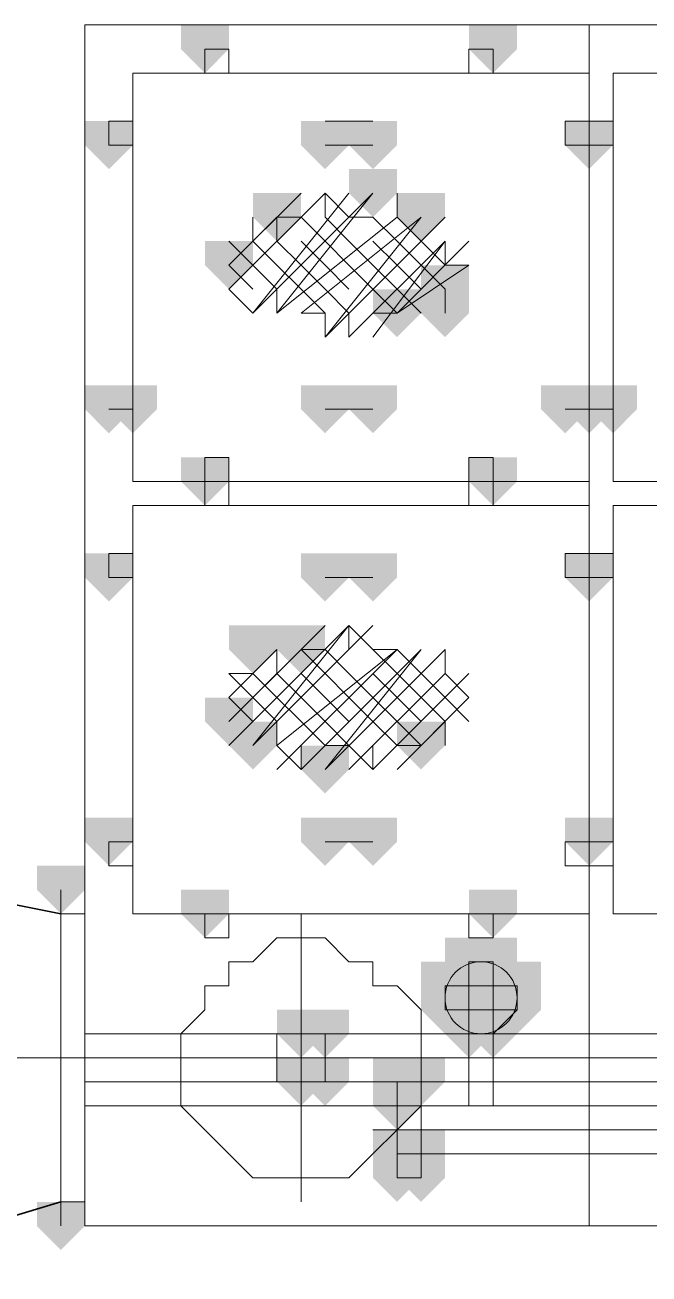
# Model space of a CAD drawing. Header units: millimetres. Extents: x 2315 to 4619, y 1334 to 1897.
# Drawn here: x 3732.036 to 3733.624, y 1516.836 to 1520.012 of the extents above; entities that cross this region are included whole.
import ezdxf

# ---------------------------------------------------------------- set-up
doc = ezdxf.new("R2010")
doc.units = ezdxf.units.MM
for name, color, linetype in [('PDF_3中心线层', 1, 'Continuous'), ('PDF_4虚线层', 2, 'Continuous'), ('PDF_5剖面线层', 2, 'Continuous'), ('PDF_剖面线层', 4, 'Continuous'), ('PDF_粗实线层', 7, 'Continuous'), ('PDF_细实线层', 7, 'Continuous')]:
    doc.layers.add(name, color=color, linetype=linetype)

msp = doc.modelspace()

# ---------------------------------------------------------------- hatches: boundary and pattern name
at = {"layer": 'PDF_3中心线层', "transparency": 33554559}
for points in [[(3733.2267, 1520.0125), (3733.1656, 1520.0125), (3733.1656, 1519.9514), (3733.2267, 1519.8903), (3733.2878, 1519.9514), (3733.2878, 1520.0125)], [(3733.2267, 1520.0125), (3733.1656, 1520.0125), (3733.1656, 1519.9514), (3733.2267, 1519.8903), (3733.2878, 1519.9514), (3733.2878, 1520.0125)], [(3733.4711, 1519.7682), (3733.41, 1519.7682), (3733.41, 1519.7071), (3733.4711, 1519.646), (3733.5321, 1519.7071), (3733.5321, 1519.7682)], [(3733.4711, 1519.7682), (3733.41, 1519.7682), (3733.41, 1519.7071), (3733.4711, 1519.646), (3733.5321, 1519.7071), (3733.5321, 1519.7682)], [(3732.2494, 1519.0963), (3732.1884, 1519.0963), (3732.1884, 1519.0352), (3732.2494, 1518.9741), (3732.3105, 1519.0352), (3732.3105, 1519.0963)], [(3732.2494, 1519.0963), (3732.1884, 1519.0963), (3732.1884, 1519.0352), (3732.2494, 1518.9741), (3732.3105, 1519.0352), (3732.3105, 1519.0963)], [(3733.4711, 1519.0963), (3733.41, 1519.0963), (3733.41, 1519.0352), (3733.4711, 1518.9741), (3733.5321, 1519.0352), (3733.5321, 1519.0963)], [(3733.4711, 1519.0963), (3733.41, 1519.0963), (3733.41, 1519.0352), (3733.4711, 1518.9741), (3733.5321, 1519.0352), (3733.5321, 1519.0963)], [(3733.4711, 1519.0963), (3733.41, 1519.0963), (3733.41, 1519.0352), (3733.4711, 1518.9741), (3733.5321, 1519.0352), (3733.5321, 1519.0963)], [(3733.4711, 1519.0963), (3733.41, 1519.0963), (3733.41, 1519.0352), (3733.4711, 1518.9741), (3733.5321, 1519.0352), (3733.5321, 1519.0963)], [(3733.2267, 1518.913), (3733.1656, 1518.913), (3733.1656, 1518.8519), (3733.2267, 1518.7909), (3733.2878, 1518.8519), (3733.2878, 1518.913)], [(3733.2267, 1518.913), (3733.1656, 1518.913), (3733.1656, 1518.8519), (3733.2267, 1518.7909), (3733.2878, 1518.8519), (3733.2878, 1518.913)], [(3732.2494, 1518.6687), (3732.1884, 1518.6687), (3732.1884, 1518.6076), (3732.2494, 1518.5465), (3732.3105, 1518.6076), (3732.3105, 1518.6687)], [(3732.2494, 1518.6687), (3732.1884, 1518.6687), (3732.1884, 1518.6076), (3732.2494, 1518.5465), (3732.3105, 1518.6076), (3732.3105, 1518.6687)], [(3732.2494, 1518.6687), (3732.1884, 1518.6687), (3732.1884, 1518.6076), (3732.2494, 1518.5465), (3732.3105, 1518.6076), (3732.3105, 1518.6687)], [(3732.2494, 1518.6687), (3732.1884, 1518.6687), (3732.1884, 1518.6076), (3732.2494, 1518.5465), (3732.3105, 1518.6076), (3732.3105, 1518.6687)], [(3733.4711, 1518.6687), (3733.41, 1518.6687), (3733.41, 1518.6076), (3733.4711, 1518.5465), (3733.5321, 1518.6076), (3733.5321, 1518.6687)], [(3733.4711, 1518.6687), (3733.41, 1518.6687), (3733.41, 1518.6076), (3733.4711, 1518.5465), (3733.5321, 1518.6076), (3733.5321, 1518.6687)], [(3733.4711, 1518.6687), (3733.41, 1518.6687), (3733.41, 1518.6076), (3733.4711, 1518.5465), (3733.5321, 1518.6076), (3733.5321, 1518.6687)], [(3733.4711, 1518.6687), (3733.41, 1518.6687), (3733.41, 1518.6076), (3733.4711, 1518.5465), (3733.5321, 1518.6076), (3733.5321, 1518.6687)], [(3733.4711, 1517.9968), (3733.41, 1517.9968), (3733.41, 1517.9357), (3733.4711, 1517.8746), (3733.5321, 1517.9357), (3733.5321, 1517.9968)], [(3733.4711, 1517.9968), (3733.41, 1517.9968), (3733.41, 1517.9357), (3733.4711, 1517.8746), (3733.5321, 1517.9357), (3733.5321, 1517.9968)], [(3733.2267, 1517.8136), (3733.1656, 1517.8136), (3733.1656, 1517.7525), (3733.2267, 1517.6914), (3733.2878, 1517.7525), (3733.2878, 1517.8136)], [(3733.2267, 1517.8136), (3733.1656, 1517.8136), (3733.1656, 1517.7525), (3733.2267, 1517.6914), (3733.2878, 1517.7525), (3733.2878, 1517.8136)]]:
    msp.add_hatch(color=256, dxfattribs=at).paths.add_polyline_path(points)
at = {"layer": 'PDF_4虚线层', "transparency": 33554559}
msp.add_hatch(color=256, dxfattribs=at).paths.add_polyline_path([(3733.2267, 1517.5692), (3733.1656, 1517.5692), (3733.1656, 1517.5082), (3733.2267, 1517.4471), (3733.2878, 1517.5082), (3733.2878, 1517.5692)])
at = {"layer": 'PDF_5剖面线层', "transparency": 33554559}
for points in [[(3732.9213, 1519.646), (3732.8602, 1519.646), (3732.8602, 1519.5849), (3732.9213, 1519.5238), (3732.9824, 1519.5849), (3732.9824, 1519.646)], [(3732.677, 1519.5849), (3732.6159, 1519.5849), (3732.6159, 1519.5238), (3732.677, 1519.4628), (3732.7381, 1519.5238), (3732.7381, 1519.5849)], [(3733.0435, 1519.5849), (3732.9824, 1519.5849), (3732.9824, 1519.5238), (3733.0435, 1519.4628), (3733.1046, 1519.5238), (3733.1046, 1519.5849)], [(3732.5548, 1519.4628), (3732.4938, 1519.4628), (3732.4938, 1519.4017), (3732.5548, 1519.3406), (3732.6159, 1519.4017), (3732.6159, 1519.4628)], [(3733.1046, 1519.4017), (3733.0435, 1519.4017), (3733.0435, 1519.3406), (3733.1046, 1519.2795), (3733.1656, 1519.3406), (3733.1656, 1519.4017)], [(3732.9824, 1519.3406), (3732.9213, 1519.3406), (3732.9213, 1519.2795), (3732.9824, 1519.2184), (3733.0435, 1519.2795), (3733.0435, 1519.3406)], [(3733.1046, 1519.3406), (3733.0435, 1519.3406), (3733.0435, 1519.2795), (3733.1046, 1519.2184), (3733.1656, 1519.2795), (3733.1656, 1519.3406)], [(3732.6159, 1518.4855), (3732.5548, 1518.4855), (3732.5548, 1518.4244), (3732.6159, 1518.3633), (3732.677, 1518.4244), (3732.677, 1518.4855)], [(3732.7381, 1518.4855), (3732.677, 1518.4855), (3732.677, 1518.4244), (3732.7381, 1518.3633), (3732.7992, 1518.4244), (3732.7992, 1518.4855)], [(3732.5548, 1518.3022), (3732.4938, 1518.3022), (3732.4938, 1518.2411), (3732.5548, 1518.1801), (3732.6159, 1518.2411), (3732.6159, 1518.3022)], [(3732.6159, 1518.2411), (3732.5548, 1518.2411), (3732.5548, 1518.1801), (3732.6159, 1518.119), (3732.677, 1518.1801), (3732.677, 1518.2411)], [(3733.0435, 1518.2411), (3732.9824, 1518.2411), (3732.9824, 1518.1801), (3733.0435, 1518.119), (3733.1046, 1518.1801), (3733.1046, 1518.2411)], [(3732.7992, 1518.1801), (3732.7381, 1518.1801), (3732.7381, 1518.119), (3732.7992, 1518.0579), (3732.8602, 1518.119), (3732.8602, 1518.1801)]]:
    msp.add_hatch(color=256, dxfattribs=at).paths.add_polyline_path(points)
at = {"layer": 'PDF_剖面线层', "transparency": 33554559}
for points in [[(3733.0435, 1517.386), (3732.9824, 1517.386), (3732.9824, 1517.3249), (3733.0435, 1517.2638), (3733.1046, 1517.3249), (3733.1046, 1517.386)], [(3733.0435, 1517.386), (3732.9824, 1517.386), (3732.9824, 1517.3249), (3733.0435, 1517.2638), (3733.1046, 1517.3249), (3733.1046, 1517.386)], [(3733.0435, 1517.2028), (3732.9824, 1517.2028), (3732.9824, 1517.1417), (3733.0435, 1517.0806), (3733.1046, 1517.1417), (3733.1046, 1517.2028)], [(3733.0435, 1517.1417), (3732.9824, 1517.1417), (3732.9824, 1517.0806), (3733.0435, 1517.0195), (3733.1046, 1517.0806), (3733.1046, 1517.1417)]]:
    msp.add_hatch(color=256, dxfattribs=at).paths.add_polyline_path(points)
at = {"layer": 'PDF_细实线层', "transparency": 33554559}
for points in [[(3732.4938, 1520.0125), (3732.4327, 1520.0125), (3732.4327, 1519.9514), (3732.4938, 1519.8903), (3732.5548, 1519.9514), (3732.5548, 1520.0125)], [(3733.2267, 1520.0125), (3733.1656, 1520.0125), (3733.1656, 1519.9514), (3733.2267, 1519.8903), (3733.2878, 1519.9514), (3733.2878, 1520.0125)], [(3732.2494, 1519.7682), (3732.1884, 1519.7682), (3732.1884, 1519.7071), (3732.2494, 1519.646), (3732.3105, 1519.7071), (3732.3105, 1519.7682)], [(3732.7992, 1519.7682), (3732.7381, 1519.7682), (3732.7381, 1519.7071), (3732.7992, 1519.646), (3732.8602, 1519.7071), (3732.8602, 1519.7682)], [(3732.9213, 1519.7682), (3732.8602, 1519.7682), (3732.8602, 1519.7071), (3732.9213, 1519.646), (3732.9824, 1519.7071), (3732.9824, 1519.7682)], [(3733.4711, 1519.7682), (3733.41, 1519.7682), (3733.41, 1519.7071), (3733.4711, 1519.646), (3733.5321, 1519.7071), (3733.5321, 1519.7682)], [(3732.2494, 1519.0963), (3732.1884, 1519.0963), (3732.1884, 1519.0352), (3732.2494, 1518.9741), (3732.3105, 1519.0352), (3732.3105, 1519.0963)], [(3732.2494, 1519.0963), (3732.1884, 1519.0963), (3732.1884, 1519.0352), (3732.2494, 1518.9741), (3732.3105, 1519.0352), (3732.3105, 1519.0963)], [(3732.3105, 1519.0963), (3732.2494, 1519.0963), (3732.2494, 1519.0352), (3732.3105, 1518.9741), (3732.3716, 1519.0352), (3732.3716, 1519.0963)], [(3732.7992, 1519.0963), (3732.7381, 1519.0963), (3732.7381, 1519.0352), (3732.7992, 1518.9741), (3732.8602, 1519.0352), (3732.8602, 1519.0963)], [(3732.9213, 1519.0963), (3732.8602, 1519.0963), (3732.8602, 1519.0352), (3732.9213, 1518.9741), (3732.9824, 1519.0352), (3732.9824, 1519.0963)], [(3733.41, 1519.0963), (3733.3489, 1519.0963), (3733.3489, 1519.0352), (3733.41, 1518.9741), (3733.4711, 1519.0352), (3733.4711, 1519.0963)], [(3733.41, 1519.0963), (3733.3489, 1519.0963), (3733.3489, 1519.0352), (3733.41, 1518.9741), (3733.4711, 1519.0352), (3733.4711, 1519.0963)], [(3733.4711, 1519.0963), (3733.41, 1519.0963), (3733.41, 1519.0352), (3733.4711, 1518.9741), (3733.5321, 1519.0352), (3733.5321, 1519.0963)], [(3733.5321, 1519.0963), (3733.4711, 1519.0963), (3733.4711, 1519.0352), (3733.5321, 1518.9741), (3733.5932, 1519.0352), (3733.5932, 1519.0963)], [(3733.5321, 1519.0963), (3733.4711, 1519.0963), (3733.4711, 1519.0352), (3733.5321, 1518.9741), (3733.5932, 1519.0352), (3733.5932, 1519.0963)], [(3732.4938, 1518.913), (3732.4327, 1518.913), (3732.4327, 1518.8519), (3732.4938, 1518.7909), (3732.5548, 1518.8519), (3732.5548, 1518.913)], [(3733.2267, 1518.913), (3733.1656, 1518.913), (3733.1656, 1518.8519), (3733.2267, 1518.7909), (3733.2878, 1518.8519), (3733.2878, 1518.913)], [(3732.2494, 1518.6687), (3732.1884, 1518.6687), (3732.1884, 1518.6076), (3732.2494, 1518.5465), (3732.3105, 1518.6076), (3732.3105, 1518.6687)], [(3732.2494, 1518.6687), (3732.1884, 1518.6687), (3732.1884, 1518.6076), (3732.2494, 1518.5465), (3732.3105, 1518.6076), (3732.3105, 1518.6687)], [(3732.7992, 1518.6687), (3732.7381, 1518.6687), (3732.7381, 1518.6076), (3732.7992, 1518.5465), (3732.8602, 1518.6076), (3732.8602, 1518.6687)], [(3732.9213, 1518.6687), (3732.8602, 1518.6687), (3732.8602, 1518.6076), (3732.9213, 1518.5465), (3732.9824, 1518.6076), (3732.9824, 1518.6687)], [(3733.4711, 1518.6687), (3733.41, 1518.6687), (3733.41, 1518.6076), (3733.4711, 1518.5465), (3733.5321, 1518.6076), (3733.5321, 1518.6687)], [(3732.2494, 1517.9968), (3732.1884, 1517.9968), (3732.1884, 1517.9357), (3732.2494, 1517.8746), (3732.3105, 1517.9357), (3732.3105, 1517.9968)], [(3732.7992, 1517.9968), (3732.7381, 1517.9968), (3732.7381, 1517.9357), (3732.7992, 1517.8746), (3732.8602, 1517.9357), (3732.8602, 1517.9968)], [(3732.9213, 1517.9968), (3732.8602, 1517.9968), (3732.8602, 1517.9357), (3732.9213, 1517.8746), (3732.9824, 1517.9357), (3732.9824, 1517.9968)], [(3733.4711, 1517.9968), (3733.41, 1517.9968), (3733.41, 1517.9357), (3733.4711, 1517.8746), (3733.5321, 1517.9357), (3733.5321, 1517.9968)], [(3732.1273, 1517.8746), (3732.0662, 1517.8746), (3732.0662, 1517.8136), (3732.1273, 1517.7525), (3732.1884, 1517.8136), (3732.1884, 1517.8746)], [(3732.1273, 1517.8746), (3732.0662, 1517.8746), (3732.0662, 1517.8136), (3732.1273, 1517.7525), (3732.1884, 1517.8136), (3732.1884, 1517.8746)], [(3732.4938, 1517.8136), (3732.4327, 1517.8136), (3732.4327, 1517.7525), (3732.4938, 1517.6914), (3732.5548, 1517.7525), (3732.5548, 1517.8136)], [(3733.2267, 1517.8136), (3733.1656, 1517.8136), (3733.1656, 1517.7525), (3733.2267, 1517.6914), (3733.2878, 1517.7525), (3733.2878, 1517.8136)], [(3733.1656, 1517.6914), (3733.1046, 1517.6914), (3733.1046, 1517.6303), (3733.1656, 1517.5692), (3733.2267, 1517.6303), (3733.2267, 1517.6914)], [(3733.2267, 1517.6914), (3733.1656, 1517.6914), (3733.1656, 1517.6303), (3733.2267, 1517.5692), (3733.2878, 1517.6303), (3733.2878, 1517.6914)], [(3733.2267, 1517.6914), (3733.1656, 1517.6914), (3733.1656, 1517.6303), (3733.2267, 1517.5692), (3733.2878, 1517.6303), (3733.2878, 1517.6914)], [(3733.2267, 1517.6914), (3733.1656, 1517.6914), (3733.1656, 1517.6303), (3733.2267, 1517.5692), (3733.2878, 1517.6303), (3733.2878, 1517.6914)], [(3733.2267, 1517.6914), (3733.1656, 1517.6914), (3733.1656, 1517.6303), (3733.2267, 1517.5692), (3733.2878, 1517.6303), (3733.2878, 1517.6914)], [(3733.1046, 1517.6303), (3733.0435, 1517.6303), (3733.0435, 1517.5692), (3733.1046, 1517.5082), (3733.1656, 1517.5692), (3733.1656, 1517.6303)], [(3733.1046, 1517.6303), (3733.0435, 1517.6303), (3733.0435, 1517.5692), (3733.1046, 1517.5082), (3733.1656, 1517.5692), (3733.1656, 1517.6303)], [(3733.1046, 1517.6303), (3733.0435, 1517.6303), (3733.0435, 1517.5692), (3733.1046, 1517.5082), (3733.1656, 1517.5692), (3733.1656, 1517.6303)], [(3733.1046, 1517.6303), (3733.0435, 1517.6303), (3733.0435, 1517.5692), (3733.1046, 1517.5082), (3733.1656, 1517.5692), (3733.1656, 1517.6303)], [(3733.1656, 1517.6303), (3733.1046, 1517.6303), (3733.1046, 1517.5692), (3733.1656, 1517.5082), (3733.2267, 1517.5692), (3733.2267, 1517.6303)], [(3733.2878, 1517.6303), (3733.2267, 1517.6303), (3733.2267, 1517.5692), (3733.2878, 1517.5082), (3733.3489, 1517.5692), (3733.3489, 1517.6303)], [(3733.2878, 1517.6303), (3733.2267, 1517.6303), (3733.2267, 1517.5692), (3733.2878, 1517.5082), (3733.3489, 1517.5692), (3733.3489, 1517.6303)], [(3733.2878, 1517.6303), (3733.2267, 1517.6303), (3733.2267, 1517.5692), (3733.2878, 1517.5082), (3733.3489, 1517.5692), (3733.3489, 1517.6303)], [(3733.2878, 1517.6303), (3733.2267, 1517.6303), (3733.2267, 1517.5692), (3733.2878, 1517.5082), (3733.3489, 1517.5692), (3733.3489, 1517.6303)], [(3733.2878, 1517.6303), (3733.2267, 1517.6303), (3733.2267, 1517.5692), (3733.2878, 1517.5082), (3733.3489, 1517.5692), (3733.3489, 1517.6303)], [(3733.2878, 1517.6303), (3733.2267, 1517.6303), (3733.2267, 1517.5692), (3733.2878, 1517.5082), (3733.3489, 1517.5692), (3733.3489, 1517.6303)], [(3733.2878, 1517.6303), (3733.2267, 1517.6303), (3733.2267, 1517.5692), (3733.2878, 1517.5082), (3733.3489, 1517.5692), (3733.3489, 1517.6303)], [(3733.1046, 1517.5692), (3733.0435, 1517.5692), (3733.0435, 1517.5082), (3733.1046, 1517.4471), (3733.1656, 1517.5082), (3733.1656, 1517.5692)], [(3733.1046, 1517.5692), (3733.0435, 1517.5692), (3733.0435, 1517.5082), (3733.1046, 1517.4471), (3733.1656, 1517.5082), (3733.1656, 1517.5692)], [(3733.1046, 1517.5692), (3733.0435, 1517.5692), (3733.0435, 1517.5082), (3733.1046, 1517.4471), (3733.1656, 1517.5082), (3733.1656, 1517.5692)], [(3733.1046, 1517.5692), (3733.0435, 1517.5692), (3733.0435, 1517.5082), (3733.1046, 1517.4471), (3733.1656, 1517.5082), (3733.1656, 1517.5692)], [(3733.1656, 1517.5692), (3733.1046, 1517.5692), (3733.1046, 1517.5082), (3733.1656, 1517.4471), (3733.2267, 1517.5082), (3733.2267, 1517.5692)], [(3733.1656, 1517.5692), (3733.1046, 1517.5692), (3733.1046, 1517.5082), (3733.1656, 1517.4471), (3733.2267, 1517.5082), (3733.2267, 1517.5692)], [(3733.1656, 1517.5692), (3733.1046, 1517.5692), (3733.1046, 1517.5082), (3733.1656, 1517.4471), (3733.2267, 1517.5082), (3733.2267, 1517.5692)], [(3733.2267, 1517.5692), (3733.1656, 1517.5692), (3733.1656, 1517.5082), (3733.2267, 1517.4471), (3733.2878, 1517.5082), (3733.2878, 1517.5692)], [(3733.2267, 1517.5692), (3733.1656, 1517.5692), (3733.1656, 1517.5082), (3733.2267, 1517.4471), (3733.2878, 1517.5082), (3733.2878, 1517.5692)], [(3733.2267, 1517.5692), (3733.1656, 1517.5692), (3733.1656, 1517.5082), (3733.2267, 1517.4471), (3733.2878, 1517.5082), (3733.2878, 1517.5692)], [(3733.2267, 1517.5692), (3733.1656, 1517.5692), (3733.1656, 1517.5082), (3733.2267, 1517.4471), (3733.2878, 1517.5082), (3733.2878, 1517.5692)], [(3733.2267, 1517.5692), (3733.1656, 1517.5692), (3733.1656, 1517.5082), (3733.2267, 1517.4471), (3733.2878, 1517.5082), (3733.2878, 1517.5692)], [(3733.2267, 1517.5692), (3733.1656, 1517.5692), (3733.1656, 1517.5082), (3733.2267, 1517.4471), (3733.2878, 1517.5082), (3733.2878, 1517.5692)], [(3733.2878, 1517.5692), (3733.2267, 1517.5692), (3733.2267, 1517.5082), (3733.2878, 1517.4471), (3733.3489, 1517.5082), (3733.3489, 1517.5692)], [(3733.2878, 1517.5692), (3733.2267, 1517.5692), (3733.2267, 1517.5082), (3733.2878, 1517.4471), (3733.3489, 1517.5082), (3733.3489, 1517.5692)], [(3733.2878, 1517.5692), (3733.2267, 1517.5692), (3733.2267, 1517.5082), (3733.2878, 1517.4471), (3733.3489, 1517.5082), (3733.3489, 1517.5692)], [(3733.2878, 1517.5692), (3733.2267, 1517.5692), (3733.2267, 1517.5082), (3733.2878, 1517.4471), (3733.3489, 1517.5082), (3733.3489, 1517.5692)], [(3733.2878, 1517.5692), (3733.2267, 1517.5692), (3733.2267, 1517.5082), (3733.2878, 1517.4471), (3733.3489, 1517.5082), (3733.3489, 1517.5692)], [(3733.2878, 1517.5692), (3733.2267, 1517.5692), (3733.2267, 1517.5082), (3733.2878, 1517.4471), (3733.3489, 1517.5082), (3733.3489, 1517.5692)], [(3733.2878, 1517.5692), (3733.2267, 1517.5692), (3733.2267, 1517.5082), (3733.2878, 1517.4471), (3733.3489, 1517.5082), (3733.3489, 1517.5692)], [(3732.7381, 1517.5082), (3732.677, 1517.5082), (3732.677, 1517.4471), (3732.7381, 1517.386), (3732.7992, 1517.4471), (3732.7992, 1517.5082)], [(3732.7992, 1517.5082), (3732.7381, 1517.5082), (3732.7381, 1517.4471), (3732.7992, 1517.386), (3732.8602, 1517.4471), (3732.8602, 1517.5082)], [(3733.1656, 1517.5082), (3733.1046, 1517.5082), (3733.1046, 1517.4471), (3733.1656, 1517.386), (3733.2267, 1517.4471), (3733.2267, 1517.5082)], [(3733.1656, 1517.5082), (3733.1046, 1517.5082), (3733.1046, 1517.4471), (3733.1656, 1517.386), (3733.2267, 1517.4471), (3733.2267, 1517.5082)], [(3733.2267, 1517.5082), (3733.1656, 1517.5082), (3733.1656, 1517.4471), (3733.2267, 1517.386), (3733.2878, 1517.4471), (3733.2878, 1517.5082)], [(3733.2267, 1517.5082), (3733.1656, 1517.5082), (3733.1656, 1517.4471), (3733.2267, 1517.386), (3733.2878, 1517.4471), (3733.2878, 1517.5082)], [(3733.2267, 1517.5082), (3733.1656, 1517.5082), (3733.1656, 1517.4471), (3733.2267, 1517.386), (3733.2878, 1517.4471), (3733.2878, 1517.5082)], [(3733.2267, 1517.5082), (3733.1656, 1517.5082), (3733.1656, 1517.4471), (3733.2267, 1517.386), (3733.2878, 1517.4471), (3733.2878, 1517.5082)], [(3733.2267, 1517.5082), (3733.1656, 1517.5082), (3733.1656, 1517.4471), (3733.2267, 1517.386), (3733.2878, 1517.4471), (3733.2878, 1517.5082)], [(3732.7381, 1517.386), (3732.677, 1517.386), (3732.677, 1517.3249), (3732.7381, 1517.2638), (3732.7992, 1517.3249), (3732.7992, 1517.386)], [(3732.7992, 1517.386), (3732.7381, 1517.386), (3732.7381, 1517.3249), (3732.7992, 1517.2638), (3732.8602, 1517.3249), (3732.8602, 1517.386)], [(3732.9824, 1517.386), (3732.9213, 1517.386), (3732.9213, 1517.3249), (3732.9824, 1517.2638), (3733.0435, 1517.3249), (3733.0435, 1517.386)], [(3732.9824, 1517.386), (3732.9213, 1517.386), (3732.9213, 1517.3249), (3732.9824, 1517.2638), (3733.0435, 1517.3249), (3733.0435, 1517.386)], [(3732.9824, 1517.386), (3732.9213, 1517.386), (3732.9213, 1517.3249), (3732.9824, 1517.2638), (3733.0435, 1517.3249), (3733.0435, 1517.386)], [(3732.9824, 1517.386), (3732.9213, 1517.386), (3732.9213, 1517.3249), (3732.9824, 1517.2638), (3733.0435, 1517.3249), (3733.0435, 1517.386)], [(3732.9824, 1517.386), (3732.9213, 1517.386), (3732.9213, 1517.3249), (3732.9824, 1517.2638), (3733.0435, 1517.3249), (3733.0435, 1517.386)], [(3732.9824, 1517.386), (3732.9213, 1517.386), (3732.9213, 1517.3249), (3732.9824, 1517.2638), (3733.0435, 1517.3249), (3733.0435, 1517.386)], [(3732.9824, 1517.386), (3732.9213, 1517.386), (3732.9213, 1517.3249), (3732.9824, 1517.2638), (3733.0435, 1517.3249), (3733.0435, 1517.386)], [(3732.9824, 1517.386), (3732.9213, 1517.386), (3732.9213, 1517.3249), (3732.9824, 1517.2638), (3733.0435, 1517.3249), (3733.0435, 1517.386)], [(3732.9824, 1517.386), (3732.9213, 1517.386), (3732.9213, 1517.3249), (3732.9824, 1517.2638), (3733.0435, 1517.3249), (3733.0435, 1517.386)], [(3732.9824, 1517.386), (3732.9213, 1517.386), (3732.9213, 1517.3249), (3732.9824, 1517.2638), (3733.0435, 1517.3249), (3733.0435, 1517.386)], [(3732.9824, 1517.386), (3732.9213, 1517.386), (3732.9213, 1517.3249), (3732.9824, 1517.2638), (3733.0435, 1517.3249), (3733.0435, 1517.386)], [(3732.9824, 1517.386), (3732.9213, 1517.386), (3732.9213, 1517.3249), (3732.9824, 1517.2638), (3733.0435, 1517.3249), (3733.0435, 1517.386)], [(3732.9824, 1517.386), (3732.9213, 1517.386), (3732.9213, 1517.3249), (3732.9824, 1517.2638), (3733.0435, 1517.3249), (3733.0435, 1517.386)], [(3732.9824, 1517.386), (3732.9213, 1517.386), (3732.9213, 1517.3249), (3732.9824, 1517.2638), (3733.0435, 1517.3249), (3733.0435, 1517.386)], [(3732.9824, 1517.386), (3732.9213, 1517.386), (3732.9213, 1517.3249), (3732.9824, 1517.2638), (3733.0435, 1517.3249), (3733.0435, 1517.386)], [(3732.9824, 1517.386), (3732.9213, 1517.386), (3732.9213, 1517.3249), (3732.9824, 1517.2638), (3733.0435, 1517.3249), (3733.0435, 1517.386)], [(3732.9824, 1517.386), (3732.9213, 1517.386), (3732.9213, 1517.3249), (3732.9824, 1517.2638), (3733.0435, 1517.3249), (3733.0435, 1517.386)], [(3732.9824, 1517.386), (3732.9213, 1517.386), (3732.9213, 1517.3249), (3732.9824, 1517.2638), (3733.0435, 1517.3249), (3733.0435, 1517.386)], [(3732.9824, 1517.386), (3732.9213, 1517.386), (3732.9213, 1517.3249), (3732.9824, 1517.2638), (3733.0435, 1517.3249), (3733.0435, 1517.386)], [(3732.9824, 1517.386), (3732.9213, 1517.386), (3732.9213, 1517.3249), (3732.9824, 1517.2638), (3733.0435, 1517.3249), (3733.0435, 1517.386)], [(3732.9824, 1517.386), (3732.9213, 1517.386), (3732.9213, 1517.3249), (3732.9824, 1517.2638), (3733.0435, 1517.3249), (3733.0435, 1517.386)], [(3732.9824, 1517.386), (3732.9213, 1517.386), (3732.9213, 1517.3249), (3732.9824, 1517.2638), (3733.0435, 1517.3249), (3733.0435, 1517.386)], [(3732.9824, 1517.386), (3732.9213, 1517.386), (3732.9213, 1517.3249), (3732.9824, 1517.2638), (3733.0435, 1517.3249), (3733.0435, 1517.386)], [(3732.9824, 1517.386), (3732.9213, 1517.386), (3732.9213, 1517.3249), (3732.9824, 1517.2638), (3733.0435, 1517.3249), (3733.0435, 1517.386)], [(3732.9824, 1517.386), (3732.9213, 1517.386), (3732.9213, 1517.3249), (3732.9824, 1517.2638), (3733.0435, 1517.3249), (3733.0435, 1517.386)], [(3732.9824, 1517.386), (3732.9213, 1517.386), (3732.9213, 1517.3249), (3732.9824, 1517.2638), (3733.0435, 1517.3249), (3733.0435, 1517.386)], [(3732.9824, 1517.386), (3732.9213, 1517.386), (3732.9213, 1517.3249), (3732.9824, 1517.2638), (3733.0435, 1517.3249), (3733.0435, 1517.386)], [(3732.9824, 1517.386), (3732.9213, 1517.386), (3732.9213, 1517.3249), (3732.9824, 1517.2638), (3733.0435, 1517.3249), (3733.0435, 1517.386)], [(3732.9824, 1517.386), (3732.9213, 1517.386), (3732.9213, 1517.3249), (3732.9824, 1517.2638), (3733.0435, 1517.3249), (3733.0435, 1517.386)], [(3733.0435, 1517.386), (3732.9824, 1517.386), (3732.9824, 1517.3249), (3733.0435, 1517.2638), (3733.1046, 1517.3249), (3733.1046, 1517.386)], [(3733.0435, 1517.386), (3732.9824, 1517.386), (3732.9824, 1517.3249), (3733.0435, 1517.2638), (3733.1046, 1517.3249), (3733.1046, 1517.386)], [(3733.0435, 1517.386), (3732.9824, 1517.386), (3732.9824, 1517.3249), (3733.0435, 1517.2638), (3733.1046, 1517.3249), (3733.1046, 1517.386)], [(3733.0435, 1517.386), (3732.9824, 1517.386), (3732.9824, 1517.3249), (3733.0435, 1517.2638), (3733.1046, 1517.3249), (3733.1046, 1517.386)], [(3733.0435, 1517.386), (3732.9824, 1517.386), (3732.9824, 1517.3249), (3733.0435, 1517.2638), (3733.1046, 1517.3249), (3733.1046, 1517.386)], [(3733.0435, 1517.386), (3732.9824, 1517.386), (3732.9824, 1517.3249), (3733.0435, 1517.2638), (3733.1046, 1517.3249), (3733.1046, 1517.386)], [(3733.0435, 1517.386), (3732.9824, 1517.386), (3732.9824, 1517.3249), (3733.0435, 1517.2638), (3733.1046, 1517.3249), (3733.1046, 1517.386)], [(3733.0435, 1517.386), (3732.9824, 1517.386), (3732.9824, 1517.3249), (3733.0435, 1517.2638), (3733.1046, 1517.3249), (3733.1046, 1517.386)], [(3733.0435, 1517.386), (3732.9824, 1517.386), (3732.9824, 1517.3249), (3733.0435, 1517.2638), (3733.1046, 1517.3249), (3733.1046, 1517.386)], [(3733.0435, 1517.386), (3732.9824, 1517.386), (3732.9824, 1517.3249), (3733.0435, 1517.2638), (3733.1046, 1517.3249), (3733.1046, 1517.386)], [(3733.0435, 1517.386), (3732.9824, 1517.386), (3732.9824, 1517.3249), (3733.0435, 1517.2638), (3733.1046, 1517.3249), (3733.1046, 1517.386)], [(3733.0435, 1517.386), (3732.9824, 1517.386), (3732.9824, 1517.3249), (3733.0435, 1517.2638), (3733.1046, 1517.3249), (3733.1046, 1517.386)], [(3733.0435, 1517.386), (3732.9824, 1517.386), (3732.9824, 1517.3249), (3733.0435, 1517.2638), (3733.1046, 1517.3249), (3733.1046, 1517.386)], [(3733.0435, 1517.386), (3732.9824, 1517.386), (3732.9824, 1517.3249), (3733.0435, 1517.2638), (3733.1046, 1517.3249), (3733.1046, 1517.386)], [(3733.0435, 1517.386), (3732.9824, 1517.386), (3732.9824, 1517.3249), (3733.0435, 1517.2638), (3733.1046, 1517.3249), (3733.1046, 1517.386)], [(3733.0435, 1517.386), (3732.9824, 1517.386), (3732.9824, 1517.3249), (3733.0435, 1517.2638), (3733.1046, 1517.3249), (3733.1046, 1517.386)], [(3733.0435, 1517.386), (3732.9824, 1517.386), (3732.9824, 1517.3249), (3733.0435, 1517.2638), (3733.1046, 1517.3249), (3733.1046, 1517.386)], [(3733.0435, 1517.386), (3732.9824, 1517.386), (3732.9824, 1517.3249), (3733.0435, 1517.2638), (3733.1046, 1517.3249), (3733.1046, 1517.386)], [(3733.0435, 1517.386), (3732.9824, 1517.386), (3732.9824, 1517.3249), (3733.0435, 1517.2638), (3733.1046, 1517.3249), (3733.1046, 1517.386)], [(3732.9824, 1517.3249), (3732.9213, 1517.3249), (3732.9213, 1517.2638), (3732.9824, 1517.2028), (3733.0435, 1517.2638), (3733.0435, 1517.3249)], [(3732.9824, 1517.3249), (3732.9213, 1517.3249), (3732.9213, 1517.2638), (3732.9824, 1517.2028), (3733.0435, 1517.2638), (3733.0435, 1517.3249)], [(3732.9824, 1517.3249), (3732.9213, 1517.3249), (3732.9213, 1517.2638), (3732.9824, 1517.2028), (3733.0435, 1517.2638), (3733.0435, 1517.3249)], [(3732.9824, 1517.3249), (3732.9213, 1517.3249), (3732.9213, 1517.2638), (3732.9824, 1517.2028), (3733.0435, 1517.2638), (3733.0435, 1517.3249)], [(3732.9824, 1517.3249), (3732.9213, 1517.3249), (3732.9213, 1517.2638), (3732.9824, 1517.2028), (3733.0435, 1517.2638), (3733.0435, 1517.3249)], [(3732.9824, 1517.3249), (3732.9213, 1517.3249), (3732.9213, 1517.2638), (3732.9824, 1517.2028), (3733.0435, 1517.2638), (3733.0435, 1517.3249)], [(3732.9824, 1517.2028), (3732.9213, 1517.2028), (3732.9213, 1517.1417), (3732.9824, 1517.0806), (3733.0435, 1517.1417), (3733.0435, 1517.2028)], [(3732.9824, 1517.2028), (3732.9213, 1517.2028), (3732.9213, 1517.1417), (3732.9824, 1517.0806), (3733.0435, 1517.1417), (3733.0435, 1517.2028)], [(3732.9824, 1517.2028), (3732.9213, 1517.2028), (3732.9213, 1517.1417), (3732.9824, 1517.0806), (3733.0435, 1517.1417), (3733.0435, 1517.2028)], [(3732.9824, 1517.2028), (3732.9213, 1517.2028), (3732.9213, 1517.1417), (3732.9824, 1517.0806), (3733.0435, 1517.1417), (3733.0435, 1517.2028)], [(3732.9824, 1517.2028), (3732.9213, 1517.2028), (3732.9213, 1517.1417), (3732.9824, 1517.0806), (3733.0435, 1517.1417), (3733.0435, 1517.2028)], [(3732.9824, 1517.2028), (3732.9213, 1517.2028), (3732.9213, 1517.1417), (3732.9824, 1517.0806), (3733.0435, 1517.1417), (3733.0435, 1517.2028)], [(3732.9824, 1517.2028), (3732.9213, 1517.2028), (3732.9213, 1517.1417), (3732.9824, 1517.0806), (3733.0435, 1517.1417), (3733.0435, 1517.2028)], [(3732.9824, 1517.2028), (3732.9213, 1517.2028), (3732.9213, 1517.1417), (3732.9824, 1517.0806), (3733.0435, 1517.1417), (3733.0435, 1517.2028)], [(3732.9824, 1517.2028), (3732.9213, 1517.2028), (3732.9213, 1517.1417), (3732.9824, 1517.0806), (3733.0435, 1517.1417), (3733.0435, 1517.2028)], [(3732.9824, 1517.2028), (3732.9213, 1517.2028), (3732.9213, 1517.1417), (3732.9824, 1517.0806), (3733.0435, 1517.1417), (3733.0435, 1517.2028)], [(3732.9824, 1517.2028), (3732.9213, 1517.2028), (3732.9213, 1517.1417), (3732.9824, 1517.0806), (3733.0435, 1517.1417), (3733.0435, 1517.2028)], [(3732.9824, 1517.2028), (3732.9213, 1517.2028), (3732.9213, 1517.1417), (3732.9824, 1517.0806), (3733.0435, 1517.1417), (3733.0435, 1517.2028)], [(3732.9824, 1517.2028), (3732.9213, 1517.2028), (3732.9213, 1517.1417), (3732.9824, 1517.0806), (3733.0435, 1517.1417), (3733.0435, 1517.2028)], [(3732.9824, 1517.2028), (3732.9213, 1517.2028), (3732.9213, 1517.1417), (3732.9824, 1517.0806), (3733.0435, 1517.1417), (3733.0435, 1517.2028)], [(3732.9824, 1517.2028), (3732.9213, 1517.2028), (3732.9213, 1517.1417), (3732.9824, 1517.0806), (3733.0435, 1517.1417), (3733.0435, 1517.2028)], [(3732.9824, 1517.2028), (3732.9213, 1517.2028), (3732.9213, 1517.1417), (3732.9824, 1517.0806), (3733.0435, 1517.1417), (3733.0435, 1517.2028)], [(3732.9824, 1517.2028), (3732.9213, 1517.2028), (3732.9213, 1517.1417), (3732.9824, 1517.0806), (3733.0435, 1517.1417), (3733.0435, 1517.2028)], [(3732.9824, 1517.2028), (3732.9213, 1517.2028), (3732.9213, 1517.1417), (3732.9824, 1517.0806), (3733.0435, 1517.1417), (3733.0435, 1517.2028)], [(3732.9824, 1517.2028), (3732.9213, 1517.2028), (3732.9213, 1517.1417), (3732.9824, 1517.0806), (3733.0435, 1517.1417), (3733.0435, 1517.2028)], [(3732.9824, 1517.2028), (3732.9213, 1517.2028), (3732.9213, 1517.1417), (3732.9824, 1517.0806), (3733.0435, 1517.1417), (3733.0435, 1517.2028)], [(3732.9824, 1517.2028), (3732.9213, 1517.2028), (3732.9213, 1517.1417), (3732.9824, 1517.0806), (3733.0435, 1517.1417), (3733.0435, 1517.2028)], [(3732.9824, 1517.2028), (3732.9213, 1517.2028), (3732.9213, 1517.1417), (3732.9824, 1517.0806), (3733.0435, 1517.1417), (3733.0435, 1517.2028)], [(3732.9824, 1517.2028), (3732.9213, 1517.2028), (3732.9213, 1517.1417), (3732.9824, 1517.0806), (3733.0435, 1517.1417), (3733.0435, 1517.2028)], [(3732.9824, 1517.2028), (3732.9213, 1517.2028), (3732.9213, 1517.1417), (3732.9824, 1517.0806), (3733.0435, 1517.1417), (3733.0435, 1517.2028)], [(3732.9824, 1517.2028), (3732.9213, 1517.2028), (3732.9213, 1517.1417), (3732.9824, 1517.0806), (3733.0435, 1517.1417), (3733.0435, 1517.2028)], [(3732.9824, 1517.2028), (3732.9213, 1517.2028), (3732.9213, 1517.1417), (3732.9824, 1517.0806), (3733.0435, 1517.1417), (3733.0435, 1517.2028)], [(3732.9824, 1517.2028), (3732.9213, 1517.2028), (3732.9213, 1517.1417), (3732.9824, 1517.0806), (3733.0435, 1517.1417), (3733.0435, 1517.2028)], [(3733.0435, 1517.2028), (3732.9824, 1517.2028), (3732.9824, 1517.1417), (3733.0435, 1517.0806), (3733.1046, 1517.1417), (3733.1046, 1517.2028)], [(3733.0435, 1517.2028), (3732.9824, 1517.2028), (3732.9824, 1517.1417), (3733.0435, 1517.0806), (3733.1046, 1517.1417), (3733.1046, 1517.2028)], [(3733.0435, 1517.2028), (3732.9824, 1517.2028), (3732.9824, 1517.1417), (3733.0435, 1517.0806), (3733.1046, 1517.1417), (3733.1046, 1517.2028)], [(3733.0435, 1517.2028), (3732.9824, 1517.2028), (3732.9824, 1517.1417), (3733.0435, 1517.0806), (3733.1046, 1517.1417), (3733.1046, 1517.2028)], [(3733.0435, 1517.2028), (3732.9824, 1517.2028), (3732.9824, 1517.1417), (3733.0435, 1517.0806), (3733.1046, 1517.1417), (3733.1046, 1517.2028)], [(3733.0435, 1517.2028), (3732.9824, 1517.2028), (3732.9824, 1517.1417), (3733.0435, 1517.0806), (3733.1046, 1517.1417), (3733.1046, 1517.2028)], [(3733.0435, 1517.2028), (3732.9824, 1517.2028), (3732.9824, 1517.1417), (3733.0435, 1517.0806), (3733.1046, 1517.1417), (3733.1046, 1517.2028)], [(3733.0435, 1517.2028), (3732.9824, 1517.2028), (3732.9824, 1517.1417), (3733.0435, 1517.0806), (3733.1046, 1517.1417), (3733.1046, 1517.2028)], [(3733.0435, 1517.2028), (3732.9824, 1517.2028), (3732.9824, 1517.1417), (3733.0435, 1517.0806), (3733.1046, 1517.1417), (3733.1046, 1517.2028)], [(3732.9824, 1517.1417), (3732.9213, 1517.1417), (3732.9213, 1517.0806), (3732.9824, 1517.0195), (3733.0435, 1517.0806), (3733.0435, 1517.1417)], [(3732.9824, 1517.1417), (3732.9213, 1517.1417), (3732.9213, 1517.0806), (3732.9824, 1517.0195), (3733.0435, 1517.0806), (3733.0435, 1517.1417)], [(3732.9824, 1517.1417), (3732.9213, 1517.1417), (3732.9213, 1517.0806), (3732.9824, 1517.0195), (3733.0435, 1517.0806), (3733.0435, 1517.1417)], [(3732.9824, 1517.1417), (3732.9213, 1517.1417), (3732.9213, 1517.0806), (3732.9824, 1517.0195), (3733.0435, 1517.0806), (3733.0435, 1517.1417)], [(3732.9824, 1517.1417), (3732.9213, 1517.1417), (3732.9213, 1517.0806), (3732.9824, 1517.0195), (3733.0435, 1517.0806), (3733.0435, 1517.1417)], [(3733.0435, 1517.1417), (3732.9824, 1517.1417), (3732.9824, 1517.0806), (3733.0435, 1517.0195), (3733.1046, 1517.0806), (3733.1046, 1517.1417)], [(3733.0435, 1517.1417), (3732.9824, 1517.1417), (3732.9824, 1517.0806), (3733.0435, 1517.0195), (3733.1046, 1517.0806), (3733.1046, 1517.1417)], [(3733.0435, 1517.1417), (3732.9824, 1517.1417), (3732.9824, 1517.0806), (3733.0435, 1517.0195), (3733.1046, 1517.0806), (3733.1046, 1517.1417)], [(3733.0435, 1517.1417), (3732.9824, 1517.1417), (3732.9824, 1517.0806), (3733.0435, 1517.0195), (3733.1046, 1517.0806), (3733.1046, 1517.1417)], [(3733.0435, 1517.1417), (3732.9824, 1517.1417), (3732.9824, 1517.0806), (3733.0435, 1517.0195), (3733.1046, 1517.0806), (3733.1046, 1517.1417)], [(3732.1273, 1517.0195), (3732.0662, 1517.0195), (3732.0662, 1516.9584), (3732.1273, 1516.8973), (3732.1884, 1516.9584), (3732.1884, 1517.0195)], [(3732.1273, 1517.0195), (3732.0662, 1517.0195), (3732.0662, 1516.9584), (3732.1273, 1516.8973), (3732.1884, 1516.9584), (3732.1884, 1517.0195)]]:
    msp.add_hatch(color=256, dxfattribs=at).paths.add_polyline_path(points)

# ---------------------------------------------------------------- linework, layer by layer
at = {"layer": 'PDF_3中心线层', "lineweight": 18}
for points in [[(3732.4938, 1519.9514), (3732.4938, 1519.8903), (3732.4938, 1519.9514), (3732.5548, 1519.9514)], [(3733.2267, 1519.9514), (3733.2267, 1519.8903)], [(3732.2494, 1519.7071), (3732.3105, 1519.7071), (3732.2494, 1519.7071), (3732.2494, 1519.7682)], [(3733.4711, 1519.7682), (3733.4711, 1519.7071)], [(3732.2494, 1519.0352), (3732.3105, 1519.0352)], [(3732.4938, 1518.7909), (3732.4938, 1518.8519), (3732.5548, 1518.8519), (3732.4938, 1518.8519)], [(3733.2267, 1518.7909), (3733.2267, 1518.8519)], [(3732.2494, 1518.6076), (3732.3105, 1518.6076)], [(3732.2494, 1518.6076), (3732.3105, 1518.6076)], [(3732.2494, 1517.9357), (3732.2494, 1517.8746), (3732.2494, 1517.9357), (3732.3105, 1517.9357)], [(3733.4711, 1517.9357), (3733.4711, 1517.8746)], [(3732.4938, 1517.6914), (3732.4938, 1517.7525), (3732.5548, 1517.7525), (3732.4938, 1517.7525)], [(3733.2267, 1517.6914), (3733.2267, 1517.7525)], [(3733.2267, 1517.6303), (3733.1656, 1517.6303), (3733.1656, 1517.5692), (3733.1046, 1517.5692), (3733.1046, 1517.5082), (3733.1656, 1517.5082), (3733.1656, 1517.4471), (3733.2267, 1517.4471), (3733.2878, 1517.5082), (3733.2878, 1517.5692), (3733.2267, 1517.5692)], [(3732.7381, 1517.4471), (3732.7992, 1517.4471), (3732.7992, 1517.3249), (3732.7381, 1517.3249)]]:
    msp.add_lwpolyline(points, close=True, dxfattribs=at)
for points in [[(3732.7381, 1517.7525), (3732.7381, 1517.0195)], [(3733.2267, 1517.6303), (3733.2267, 1517.2638)], [(3733.2878, 1517.5082), (3733.1046, 1517.5082)], [(3733.2267, 1517.5082), (3733.1656, 1517.5082)], [(3728.3402, 1517.386), (3733.1046, 1517.386)], [(3732.9213, 1517.2028), (3740.984, 1517.2028), (3741.0451, 1517.2028), (3741.0451, 1517.2638), (3741.1062, 1517.2638), (3741.1062, 1517.3249), (3741.1062, 1517.386)], [(3732.9824, 1517.3249), (3733.0435, 1517.3249)], [(3732.9824, 1517.1417), (3733.0435, 1517.1417)]]:
    msp.add_lwpolyline(points, dxfattribs=at)
at = {"layer": 'PDF_4虚线层', "lineweight": 18}
for points in [[(3733.4711, 1520.0125), (3733.4711, 1516.9584)], [(3732.1884, 1517.386), (3740.8619, 1517.386)], [(3732.1884, 1517.3249), (3740.8619, 1517.3249)]]:
    msp.add_lwpolyline(points, dxfattribs=at)
msp.add_lwpolyline([(3732.7381, 1517.6914), (3732.677, 1517.6914), (3732.6159, 1517.6303), (3732.5548, 1517.6303), (3732.5548, 1517.5692), (3732.4938, 1517.5692), (3732.4938, 1517.5082), (3732.4327, 1517.4471), (3732.4327, 1517.386), (3732.4327, 1517.3249), (3732.4327, 1517.2638), (3732.4938, 1517.2028), (3732.5548, 1517.1417), (3732.6159, 1517.0806), (3732.677, 1517.0806), (3732.7381, 1517.0806), (3732.7992, 1517.0806), (3732.8602, 1517.0806), (3732.9213, 1517.1417), (3732.9824, 1517.2028), (3733.0435, 1517.2638), (3733.0435, 1517.3249), (3733.0435, 1517.386), (3733.0435, 1517.4471), (3733.0435, 1517.5082), (3732.9824, 1517.5692), (3732.9213, 1517.5692), (3732.9213, 1517.6303), (3732.8602, 1517.6303), (3732.7992, 1517.6914)], close=True, dxfattribs=at)
at = {"layer": 'PDF_5剖面线层', "lineweight": 13}
for points in [[(3732.9213, 1519.2184), (3733.1046, 1519.4628), (3732.8602, 1519.2184), (3732.8602, 1519.2795), (3732.7992, 1519.3406), (3732.7381, 1519.4017), (3732.677, 1519.4628), (3732.677, 1519.5238), (3732.5548, 1519.4017), (3732.7381, 1519.5849)], [(3732.5548, 1519.3406), (3732.7992, 1519.5849), (3732.5548, 1519.3406)], [(3732.8602, 1519.5849), (3732.6159, 1519.2795), (3732.9213, 1519.5849), (3732.677, 1519.2795), (3732.9824, 1519.5238)], [(3733.1046, 1519.2795), (3733.1046, 1519.3406), (3733.0435, 1519.4017), (3732.9824, 1519.4628), (3732.9213, 1519.5238), (3732.8602, 1519.5238), (3732.7992, 1519.5849), (3732.7992, 1519.5238), (3732.8602, 1519.4628), (3732.9213, 1519.4017), (3732.9824, 1519.3406), (3733.0435, 1519.2795)], [(3733.1656, 1519.4628), (3732.9824, 1519.2795), (3733.1656, 1519.4017), (3733.1046, 1519.4017), (3733.0435, 1519.4628), (3732.9824, 1519.5238), (3732.9824, 1519.5849)], [(3732.7992, 1519.2795), (3732.7381, 1519.3406), (3732.677, 1519.4017), (3732.6159, 1519.4628), (3732.6159, 1519.5238)], [(3732.677, 1519.5238), (3732.7381, 1519.5238), (3732.7992, 1519.4628), (3732.8602, 1519.4017), (3732.9213, 1519.3406), (3732.9824, 1519.2795), (3732.9213, 1519.2795)], [(3732.7992, 1519.2184), (3732.7992, 1519.2795), (3732.7381, 1519.2795), (3733.0435, 1519.5238), (3732.7992, 1519.2184), (3733.1046, 1519.5238)], [(3732.677, 1519.2795), (3732.677, 1519.3406), (3732.6159, 1519.4017), (3732.5548, 1519.4628)], [(3732.8602, 1519.3406), (3732.7992, 1519.4017), (3732.7381, 1519.4628)], [(3733.0435, 1519.3406), (3732.9824, 1519.4017), (3732.9213, 1519.4628)], [(3733.1046, 1519.4017), (3733.1046, 1519.4628)], [(3732.6159, 1519.3406), (3732.5548, 1519.4017)], [(3732.6159, 1519.2795), (3732.5548, 1519.3406)], [(3732.9824, 1518.119), (3733.1656, 1518.3022), (3733.0435, 1518.1801), (3732.9824, 1518.1801), (3732.9213, 1518.2411), (3732.8602, 1518.3022), (3732.7992, 1518.3633), (3732.7381, 1518.4244), (3732.5548, 1518.2411), (3732.7992, 1518.4855)], [(3732.5548, 1518.1801), (3732.8602, 1518.4855), (3732.6159, 1518.1801), (3732.9213, 1518.4855)], [(3732.8602, 1518.4244), (3732.8602, 1518.4855), (3732.9213, 1518.4244)], [(3732.6159, 1518.2411), (3732.5548, 1518.3022), (3732.677, 1518.4244), (3732.677, 1518.3633), (3732.7381, 1518.3022), (3732.7992, 1518.2411), (3732.8602, 1518.1801), (3732.9213, 1518.119), (3733.1656, 1518.3633)], [(3733.1046, 1518.3633), (3733.1046, 1518.4244), (3732.7992, 1518.119), (3733.0435, 1518.4244), (3732.7381, 1518.119), (3732.677, 1518.1801), (3732.9824, 1518.4244), (3732.677, 1518.119)], [(3733.0435, 1518.1801), (3732.9824, 1518.2411), (3732.9213, 1518.3022), (3732.8602, 1518.3633), (3732.7992, 1518.4244), (3732.7381, 1518.4244)], [(3733.1656, 1518.2411), (3733.1046, 1518.3022), (3733.0435, 1518.3633), (3732.9824, 1518.4244), (3732.9213, 1518.4244), (3732.9824, 1518.3633), (3733.0435, 1518.3022), (3733.1046, 1518.2411), (3733.1046, 1518.1801), (3733.1046, 1518.2411)], [(3732.677, 1518.1801), (3732.677, 1518.2411), (3732.6159, 1518.3022), (3732.5548, 1518.3633), (3732.6159, 1518.3633), (3732.677, 1518.3022), (3732.7381, 1518.2411), (3732.7992, 1518.1801), (3732.8602, 1518.1801)], [(3732.8602, 1518.2411), (3732.7992, 1518.3022), (3732.7381, 1518.3633)], [(3732.8602, 1518.119), (3733.1046, 1518.3633), (3733.1656, 1518.3022)], [(3733.0435, 1518.2411), (3732.9824, 1518.3022), (3732.9213, 1518.3633)], [(3732.7381, 1518.119), (3732.7381, 1518.1801)], [(3732.9213, 1518.119), (3732.9213, 1518.1801)]]:
    msp.add_lwpolyline(points, dxfattribs=at)
at = {"layer": 'PDF_剖面线层', "lineweight": 0}
for points in [[(3733.2267, 1517.6303), (3733.2267, 1517.6303)], [(3733.1046, 1517.5692), (3733.1046, 1517.5692)], [(3733.2878, 1517.5692), (3733.2878, 1517.5692)], [(3733.1046, 1517.5082), (3733.1046, 1517.5082)], [(3733.2878, 1517.5082), (3733.2878, 1517.5082)], [(3733.2267, 1517.4471), (3733.2267, 1517.4471)]]:
    msp.add_lwpolyline(points, dxfattribs=at)
at = {"layer": 'PDF_粗实线层', "lineweight": 35}
msp.add_lwpolyline([(3732.1273, 1517.7525), (3731.5165, 1517.8746), (3730.9667, 1517.8746), (3730.9667, 1516.8363), (3731.5165, 1516.8363), (3732.1273, 1517.0195)], dxfattribs=at)
at = {"layer": 'PDF_细实线层', "lineweight": 18}
for points in [[(3740.8619, 1517.1417), (3740.8619, 1516.9584), (3732.1884, 1516.9584), (3732.1884, 1520.0125), (3740.8619, 1520.0125), (3740.8619, 1517.2638), (3732.1884, 1517.2638)], [(3732.7992, 1519.7682), (3732.9213, 1519.7682)], [(3732.9213, 1519.7071), (3732.7992, 1519.7071)], [(3732.7992, 1519.0352), (3732.9213, 1519.0352), (3732.7992, 1519.0352)], [(3733.5321, 1519.0352), (3733.41, 1519.0352), (3733.5321, 1519.0352)], [(3733.5321, 1519.0352), (3733.41, 1519.0352), (3733.5321, 1519.0352)], [(3732.9213, 1518.6076), (3732.7992, 1518.6076), (3732.9213, 1518.6076)], [(3732.9213, 1517.9357), (3732.7992, 1517.9357), (3732.9213, 1517.9357)], [(3732.1273, 1517.7525), (3732.1884, 1517.7525)], [(3733.2267, 1517.5082), (3733.1656, 1517.5082), (3733.2267, 1517.5082)], [(3732.1884, 1517.4471), (3740.8619, 1517.4471)], [(3733.1656, 1517.2638), (3733.0435, 1517.2638), (3733.1656, 1517.2638), (3733.1656, 1517.4471), (3733.2267, 1517.4471), (3733.2267, 1517.2638), (3734.3873, 1517.2638), (3734.3873, 1517.4471), (3734.4484, 1517.4471), (3734.3873, 1517.4471), (3734.4484, 1517.4471), (3734.4484, 1517.2638)], [(3732.1884, 1517.386), (3740.8619, 1517.386)], [(3732.7381, 1517.386), (3732.7381, 1517.386)], [(3732.1884, 1517.3249), (3740.8619, 1517.3249)], [(3732.9824, 1517.3249), (3732.9824, 1517.0806), (3732.9824, 1517.1417)], [(3740.984, 1517.1417), (3733.0435, 1517.1417), (3733.0435, 1517.0806), (3733.0435, 1517.3249), (3732.9824, 1517.3249), (3733.0435, 1517.3249), (3732.9824, 1517.3249), (3732.9824, 1517.2638), (3732.9824, 1517.1417), (3732.9824, 1517.0806)], [(3733.2267, 1517.3249), (3733.2267, 1517.3249)], [(3733.0435, 1517.2638), (3736.8305, 1517.2638)], [(3732.1273, 1517.0195), (3732.1884, 1517.0195)]]:
    msp.add_lwpolyline(points, dxfattribs=at)
for points in [[(3732.4938, 1519.9514), (3732.4938, 1519.8903), (3732.5548, 1519.8903), (3732.5548, 1519.9514)], [(3733.2267, 1519.9514), (3733.2267, 1519.8903), (3733.1656, 1519.8903), (3733.1656, 1519.9514)], [(3733.4711, 1518.8519), (3733.4711, 1519.8903), (3732.3105, 1519.8903), (3732.3105, 1518.8519)], [(3734.6316, 1518.8519), (3734.6316, 1519.8903), (3733.5321, 1519.8903), (3733.5321, 1518.8519)], [(3732.2494, 1519.7071), (3732.3105, 1519.7071), (3732.3105, 1519.7682), (3732.2494, 1519.7682)], [(3733.41, 1519.7682), (3733.5321, 1519.7682), (3733.5321, 1519.7071), (3733.41, 1519.7071)], [(3733.41, 1519.7682), (3733.5321, 1519.7682), (3733.5321, 1519.7071), (3733.41, 1519.7071)], [(3732.2494, 1519.0352), (3732.3105, 1519.0352)], [(3732.4938, 1518.7909), (3732.4938, 1518.913), (3732.5548, 1518.913), (3732.5548, 1518.7909)], [(3732.4938, 1518.7909), (3732.4938, 1518.913), (3732.5548, 1518.913), (3732.5548, 1518.7909)], [(3733.1656, 1518.913), (3733.2267, 1518.913), (3733.2267, 1518.7909), (3733.1656, 1518.7909)], [(3733.1656, 1518.913), (3733.2267, 1518.913), (3733.2267, 1518.7909), (3733.1656, 1518.7909)], [(3733.4711, 1517.7525), (3732.3105, 1517.7525), (3732.3105, 1518.7909), (3733.4711, 1518.7909)], [(3734.6316, 1518.7909), (3733.5321, 1518.7909), (3733.5321, 1517.7525), (3734.6316, 1517.7525)], [(3732.2494, 1518.6687), (3732.3105, 1518.6687), (3732.3105, 1518.6076), (3732.2494, 1518.6076)], [(3732.2494, 1518.6687), (3732.3105, 1518.6687), (3732.3105, 1518.6076), (3732.2494, 1518.6076)], [(3733.5321, 1518.6687), (3733.5321, 1518.6076), (3733.41, 1518.6076), (3733.41, 1518.6687)], [(3733.5321, 1518.6687), (3733.5321, 1518.6076), (3733.41, 1518.6076), (3733.41, 1518.6687)], [(3732.2494, 1517.8746), (3732.3105, 1517.8746), (3732.3105, 1517.9357), (3732.2494, 1517.9357)], [(3733.41, 1517.9357), (3733.5321, 1517.9357), (3733.5321, 1517.8746), (3733.41, 1517.8746)], [(3733.41, 1517.9357), (3733.5321, 1517.9357), (3733.5321, 1517.8746), (3733.41, 1517.8746)], [(3732.1273, 1517.8136), (3732.1273, 1516.9584), (3732.1273, 1517.8136), (3732.1273, 1516.9584)], [(3732.5548, 1517.6914), (3732.5548, 1517.7525), (3732.4938, 1517.7525), (3732.4938, 1517.6914)], [(3733.1656, 1517.6914), (3733.1656, 1517.7525), (3733.2267, 1517.7525), (3733.2267, 1517.6914)], [(3733.2267, 1517.6303), (3733.1656, 1517.6303)], [(3733.1656, 1517.5692), (3733.1046, 1517.5692)], [(3733.2267, 1517.5692), (3733.1656, 1517.5692), (3733.1656, 1517.5082), (3733.2267, 1517.5082)], [(3733.1656, 1517.5082), (3733.1046, 1517.5082)], [(3732.677, 1517.4471), (3732.7992, 1517.4471), (3732.7992, 1517.3249), (3732.677, 1517.3249)], [(3733.1656, 1517.4471), (3733.2267, 1517.4471)], [(3733.0435, 1517.0806), (3733.0435, 1517.1417), (3732.9824, 1517.1417), (3732.9824, 1517.0806)], [(3733.0435, 1517.1417), (3733.0435, 1517.0806)]]:
    msp.add_lwpolyline(points, close=True, dxfattribs=at)
msp.add_circle((3733.1962, 1517.5387), 0.0916, dxfattribs=at)

doc.saveas('drawing.dxf')
